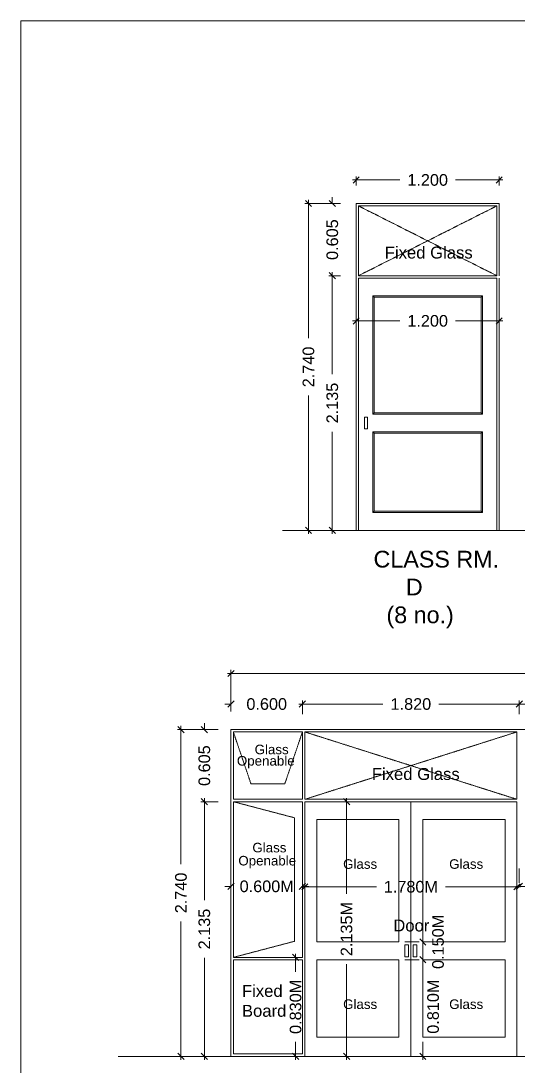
# Model space of a CAD drawing. Header units: metres. Extents: x 1545540 to 2027037, y 435419 to 693806.
# Drawn here: x 1553381 to 1557554, y 531784 to 540546 of the extents above; entities that cross this region are included whole.
import ezdxf

# ---------------------------------------------------------------- set-up
doc = ezdxf.new("R2010")
doc.units = ezdxf.units.M
doc.header["$LTSCALE"] = 1000
doc.header["$PDMODE"] = 35
doc.linetypes.add('ACAD_ISO02W100', pattern=[15, 12, -3])
doc.layers.get('Defpoints').update_dxf_attribs({"lineweight": 18})
doc.layers.add('dimen', color=1, linetype='Continuous')
doc.layers.add('text', color=7, linetype='Continuous')
for name, color, linetype, lineweight in [('FLOOR FINISH', 10, 'Continuous', 15), ('wall l', 7, 'Continuous', 20), ('Window n door', 150, 'Continuous', 15)]:
    doc.layers.add(name, color=color, linetype=linetype, lineweight=lineweight)
doc.styles.add('dim-stylus bt', font='arial.ttf')
doc.styles.add('L120', font='simplex.shx', dxfattribs={"height": 1})
doc.dimstyles.new('1      100 (big)', dxfattribs={"dimscale": 75, "dimtxt": 5, "dimasz": 3.5, "dimexe": 1.5, "dimexo": 2, "dimgap": 1, "dimtad": 0, "dimdec": 3, "dimlfac": 0.001, "dimzin": 0, "dimdsep": 46, "dimtxsty": 'dim-stylus bt', "dimblk": 'OBLIQUE', "dimcen": 0, "dimdle": 0.6, "dimclrd": 256, "dimclre": 7, "dimclrt": 256, "dimadec": 0, "dimazin": 0, "dimtfac": 0.7, "dimtdec": 3, "dimtofl": 0, "dimtmove": 1, "dimatfit": 3, "dimldrblk": 'OPEN90', "dimfxl": 0, "dimtolj": 1, "dimtzin": 0, "dimlwd": 15, "dimlwe": 15, "dimarcsym": 0})

# ---------------------------------------------------------------- blocks, each defined once
blk = doc.blocks.new('_Oblique')
at = {"color": 0, "linetype": 'ByBlock', "lineweight": -2}
blk.add_line((-0.5, -0.5), (0.5, 0.5), dxfattribs=at)
blk = doc.blocks.new('*D1019')
at = {"layer": 'Defpoints', "color": 0, "transparency": 16777216}
for p in [(1556215.1, 538409.7), (1555995.1, 536274.7), (1556195.1, 536274.7)]:
    blk.add_point(p, dxfattribs=at)
at = {"layer": 'dimen', "lineweight": 15, "transparency": 16777216}
for p, q in [((1555995.1, 538439.7), (1555995.1, 537582.9)), ((1555995.1, 536244.7), (1555995.1, 537101.5))]:
    blk.add_line(p, q, dxfattribs=at)
at = {"layer": 'dimen', "color": 7, "lineweight": 15, "transparency": 16777216}
for p, q in [((1556065.1, 538409.7), (1555965.1, 538409.7)), ((1556045.1, 536274.7), (1555965.1, 536274.7))]:
    blk.add_line(p, q, dxfattribs=at)
at = {"layer": 'dimen', "lineweight": 15, "transparency": 16777216, "xscale": 52.5, "yscale": 52.5, "zscale": 52.5}
for p, rotation in [((1555995.1, 538409.7), 90), ((1555995.1, 536274.7), 270)]:
    blk.add_blockref('_Oblique', p, dxfattribs=dict(at, rotation=rotation))
at = {"layer": 'dimen', "transparency": 16777216, "insert": (1555995.1, 537342.2), "char_height": 97.5, "attachment_point": 5, "rotation": 90, "style": 'dim-stylus bt'}
blk.add_mtext('\\A1;2.135', dxfattribs=at)
blk = doc.blocks.new('_Open90')
at = {"color": 0, "linetype": 'ByBlock', "lineweight": -2}
for p, q in [((0, 0), (-1, 0)), ((-0.5, 0.5), (0, 0)), ((0, 0), (-0.5, -0.5))]:
    blk.add_line(p, q, dxfattribs=at)
blk = doc.blocks.new('*D1020')
at = {"layer": 'Defpoints', "color": 0, "transparency": 16777216}
for p in [(1555995.1, 539014.7), (1556215.1, 539014.7), (1556215.1, 538409.7)]:
    blk.add_point(p, dxfattribs=at)
at = {"layer": 'dimen', "lineweight": 15, "transparency": 16777216}
for p, q in [((1555995.1, 539014.7), (1555995.1, 539067.2)), ((1555995.1, 538409.7), (1555995.1, 538357.2))]:
    blk.add_line(p, q, dxfattribs=at)
at = {"layer": 'dimen', "color": 7, "lineweight": 15, "transparency": 16777216}
for p, q in [((1556065.1, 539014.7), (1555965.1, 539014.7)), ((1556065.1, 538409.7), (1555965.1, 538409.7))]:
    blk.add_line(p, q, dxfattribs=at)
at = {"layer": 'dimen', "lineweight": 15, "transparency": 16777216, "xscale": 52.5, "yscale": 52.5, "zscale": 52.5}
for p, rotation in [((1555995.1, 539014.7), 270), ((1555995.1, 538409.7), 90)]:
    blk.add_blockref('_Oblique', p, dxfattribs=dict(at, rotation=rotation))
at = {"layer": 'dimen', "transparency": 16777216, "insert": (1555995.1, 538712.2), "char_height": 97.5, "attachment_point": 5, "rotation": 90, "style": 'dim-stylus bt'}
blk.add_mtext('\\A1;0.605 ', dxfattribs=at)
blk = doc.blocks.new('*D1021')
at = {"layer": 'Defpoints', "color": 0, "transparency": 16777216}
for p in [(1557395.1, 539212), (1556195.1, 539014.7), (1557395.1, 539014.7)]:
    blk.add_point(p, dxfattribs=at)
at = {"layer": 'dimen', "color": 7, "lineweight": 15, "transparency": 16777216}
for p, q in [((1556195.1, 539164.7), (1556195.1, 539242)), ((1557395.1, 539164.7), (1557395.1, 539242))]:
    blk.add_line(p, q, dxfattribs=at)
at = {"layer": 'dimen', "lineweight": 15, "transparency": 16777216}
for p, q in [((1556165.1, 539212), (1556560.4, 539212)), ((1557425.1, 539212), (1557029.9, 539212))]:
    blk.add_line(p, q, dxfattribs=at)
at = {"layer": 'dimen', "lineweight": 15, "transparency": 16777216, "xscale": 52.5, "yscale": 52.5, "zscale": 52.5, "rotation": 180}
blk.add_blockref('_Oblique', (1556195.1, 539212), dxfattribs=at)
at = {"layer": 'dimen', "lineweight": 15, "transparency": 16777216, "xscale": 52.5, "yscale": 52.5, "zscale": 52.5}
blk.add_blockref('_Oblique', (1557395.1, 539212), dxfattribs=at)
at = {"layer": 'dimen', "transparency": 16777216, "insert": (1556795.1, 539212), "char_height": 97.5, "attachment_point": 5, "style": 'dim-stylus bt'}
blk.add_mtext('\\A1;1.200 ', dxfattribs=at)
blk = doc.blocks.new('*D1022')
at = {"layer": 'Defpoints', "color": 0, "transparency": 16777216}
for p in [(1556195.1, 538409.7), (1557395.1, 538409.7), (1557395.1, 538030.6)]:
    blk.add_point(p, dxfattribs=at)
at = {"layer": 'dimen', "color": 7, "lineweight": 15, "transparency": 16777216}
for p, q in [((1556195.1, 538259.7), (1556195.1, 538000.6)), ((1557395.1, 538259.7), (1557395.1, 538000.6))]:
    blk.add_line(p, q, dxfattribs=at)
at = {"layer": 'dimen', "lineweight": 15, "transparency": 16777216}
for p, q in [((1556165.1, 538030.6), (1556560.4, 538030.6)), ((1557425.1, 538030.6), (1557029.9, 538030.6))]:
    blk.add_line(p, q, dxfattribs=at)
at = {"layer": 'dimen', "lineweight": 15, "transparency": 16777216, "xscale": 52.5, "yscale": 52.5, "zscale": 52.5, "rotation": 180}
blk.add_blockref('_Oblique', (1556195.1, 538030.6), dxfattribs=at)
at = {"layer": 'dimen', "lineweight": 15, "transparency": 16777216, "xscale": 52.5, "yscale": 52.5, "zscale": 52.5}
blk.add_blockref('_Oblique', (1557395.1, 538030.6), dxfattribs=at)
at = {"layer": 'dimen', "transparency": 16777216, "insert": (1556795.1, 538030.6), "char_height": 97.5, "attachment_point": 5, "style": 'dim-stylus bt'}
blk.add_mtext('\\A1;1.200 ', dxfattribs=at)
blk = doc.blocks.new('*D1023')
at = {"layer": 'Defpoints', "color": 0, "transparency": 16777216}
for p in [(1556195.1, 539014.7), (1555795.1, 536274.7), (1556195.1, 536274.7)]:
    blk.add_point(p, dxfattribs=at)
at = {"layer": 'dimen', "lineweight": 15, "transparency": 16777216}
for p, q in [((1555795.1, 539044.7), (1555795.1, 537884.8)), ((1555795.1, 536244.7), (1555795.1, 537404.5))]:
    blk.add_line(p, q, dxfattribs=at)
at = {"layer": 'dimen', "color": 7, "lineweight": 15, "transparency": 16777216}
for p, q in [((1556045.1, 539014.7), (1555765.1, 539014.7)), ((1556045.1, 536274.7), (1555765.1, 536274.7))]:
    blk.add_line(p, q, dxfattribs=at)
at = {"layer": 'dimen', "lineweight": 15, "transparency": 16777216, "xscale": 52.5, "yscale": 52.5, "zscale": 52.5}
for p, rotation in [((1555795.1, 539014.7), 90), ((1555795.1, 536274.7), 270)]:
    blk.add_blockref('_Oblique', p, dxfattribs=dict(at, rotation=rotation))
at = {"layer": 'dimen', "transparency": 16777216, "insert": (1555795.1, 537644.7), "char_height": 97.5, "attachment_point": 5, "rotation": 90, "style": 'dim-stylus bt'}
blk.add_mtext('\\A1;2.740 ', dxfattribs=at)
blk = doc.blocks.new('*D1029')
at = {"layer": 'Defpoints', "color": 0, "transparency": 16777216}
for p in [(1554921.3, 534605.1), (1555186, 534605.1), (1555186, 534000.1)]:
    blk.add_point(p, dxfattribs=at)
at = {"layer": 'dimen', "lineweight": 15, "transparency": 16777216}
for p, q in [((1554921.3, 534605.1), (1554921.3, 534657.6)), ((1554921.3, 534000.1), (1554921.3, 533947.6))]:
    blk.add_line(p, q, dxfattribs=at)
at = {"layer": 'dimen', "color": 7, "lineweight": 15, "transparency": 16777216}
for p, q in [((1555036, 534605.1), (1554891.3, 534605.1)), ((1555036, 534000.1), (1554891.3, 534000.1))]:
    blk.add_line(p, q, dxfattribs=at)
at = {"layer": 'dimen', "lineweight": 15, "transparency": 16777216, "xscale": 52.5, "yscale": 52.5, "zscale": 52.5}
for p, rotation in [((1554921.3, 534605.1), 270), ((1554921.3, 534000.1), 90)]:
    blk.add_blockref('_Oblique', p, dxfattribs=dict(at, rotation=rotation))
at = {"layer": 'dimen', "transparency": 16777216, "insert": (1554921.3, 534302.6), "char_height": 97.5, "attachment_point": 5, "rotation": 90, "style": 'dim-stylus bt'}
blk.add_mtext('\\A1;0.605', dxfattribs=at)
blk = doc.blocks.new('*D1030')
at = {"layer": 'Defpoints', "color": 0, "transparency": 16777216}
for p in [(1554921.3, 534000.1), (1555186, 534000.1), (1555166, 531865.4)]:
    blk.add_point(p, dxfattribs=at)
at = {"layer": 'dimen', "color": 7, "lineweight": 15, "transparency": 16777216}
for p, q in [((1555036, 534000.1), (1554891.3, 534000.1)), ((1555016, 531865.4), (1554891.3, 531865.4))]:
    blk.add_line(p, q, dxfattribs=at)
at = {"layer": 'dimen', "lineweight": 15, "transparency": 16777216}
for p, q in [((1554921.3, 534030.1), (1554921.3, 533173.4)), ((1554921.3, 531835.4), (1554921.3, 532692))]:
    blk.add_line(p, q, dxfattribs=at)
at = {"layer": 'dimen', "lineweight": 15, "transparency": 16777216, "xscale": 52.5, "yscale": 52.5, "zscale": 52.5}
for p, rotation in [((1554921.3, 534000.1), 90), ((1554921.3, 531865.4), 270)]:
    blk.add_blockref('_Oblique', p, dxfattribs=dict(at, rotation=rotation))
at = {"layer": 'dimen', "transparency": 16777216, "insert": (1554921.3, 532932.7), "char_height": 97.5, "attachment_point": 5, "rotation": 90, "style": 'dim-stylus bt'}
blk.add_mtext('\\A1;2.135 ', dxfattribs=at)
blk = doc.blocks.new('*D1031')
at = {"layer": 'Defpoints', "color": 0, "transparency": 16777216}
for p in [(1555166, 534605.1), (1554725.1, 531865.4), (1555166, 531865.4)]:
    blk.add_point(p, dxfattribs=at)
at = {"layer": 'dimen', "color": 7, "lineweight": 15, "transparency": 16777216}
for p, q in [((1555016, 534605.1), (1554695.1, 534605.1)), ((1555016, 531865.4), (1554695.1, 531865.4))]:
    blk.add_line(p, q, dxfattribs=at)
at = {"layer": 'dimen', "lineweight": 15, "transparency": 16777216}
for p, q in [((1554725.1, 534635.1), (1554725.1, 533475.4)), ((1554725.1, 531835.4), (1554725.1, 532995.1))]:
    blk.add_line(p, q, dxfattribs=at)
at = {"layer": 'dimen', "lineweight": 15, "transparency": 16777216, "xscale": 52.5, "yscale": 52.5, "zscale": 52.5}
for p, rotation in [((1554725.1, 534605.1), 90), ((1554725.1, 531865.4), 270)]:
    blk.add_blockref('_Oblique', p, dxfattribs=dict(at, rotation=rotation))
at = {"layer": 'dimen', "transparency": 16777216, "insert": (1554725.1, 533235.2), "char_height": 97.5, "attachment_point": 5, "rotation": 90, "style": 'dim-stylus bt'}
blk.add_mtext('\\A1;2.740', dxfattribs=at)
blk = doc.blocks.new('*D1032')
at = {"layer": 'Defpoints', "color": 0, "transparency": 16777216}
for p in [(1557564.4, 534818.4), (1555744.4, 534585.1), (1557564.4, 534585.1)]:
    blk.add_point(p, dxfattribs=at)
at = {"layer": 'dimen', "color": 7, "lineweight": 15, "transparency": 16777216}
for p, q in [((1555744.4, 534735.1), (1555744.4, 534848.4)), ((1557564.4, 534735.1), (1557564.4, 534848.4))]:
    blk.add_line(p, q, dxfattribs=at)
at = {"layer": 'dimen', "lineweight": 15, "transparency": 16777216}
for p, q in [((1555714.4, 534818.4), (1556419.6, 534818.4)), ((1557594.4, 534818.4), (1556889.1, 534818.4))]:
    blk.add_line(p, q, dxfattribs=at)
at = {"layer": 'dimen', "lineweight": 15, "transparency": 16777216, "xscale": 52.5, "yscale": 52.5, "zscale": 52.5, "rotation": 180}
blk.add_blockref('_Oblique', (1555744.4, 534818.4), dxfattribs=at)
at = {"layer": 'dimen', "lineweight": 15, "transparency": 16777216, "xscale": 52.5, "yscale": 52.5, "zscale": 52.5}
blk.add_blockref('_Oblique', (1557564.4, 534818.4), dxfattribs=at)
at = {"layer": 'dimen', "transparency": 16777216, "insert": (1556654.4, 534818.4), "char_height": 97.5, "attachment_point": 5, "style": 'dim-stylus bt'}
blk.add_mtext('\\A1;1.820 ', dxfattribs=at)
blk = doc.blocks.new('*D1033')
at = {"layer": 'Defpoints', "color": 0, "transparency": 16777216}
for p in [(1559524.2, 534818.4), (1559524.2, 534818.4), (1557564.4, 534585.1)]:
    blk.add_point(p, dxfattribs=at)
at = {"layer": 'dimen', "color": 7, "lineweight": 15, "transparency": 16777216}
for p, q in [((1559524.2, 534968.4), (1559524.2, 534848.4)), ((1557564.4, 534735.1), (1557564.4, 534848.4))]:
    blk.add_line(p, q, dxfattribs=at)
at = {"layer": 'dimen', "lineweight": 15, "transparency": 16777216}
for p, q in [((1557534.4, 534818.4), (1558309.5, 534818.4)), ((1559554.2, 534818.4), (1558779.1, 534818.4))]:
    blk.add_line(p, q, dxfattribs=at)
at = {"layer": 'dimen', "lineweight": 15, "transparency": 16777216, "xscale": 52.5, "yscale": 52.5, "zscale": 52.5, "rotation": 180}
blk.add_blockref('_Oblique', (1557564.4, 534818.4), dxfattribs=at)
at = {"layer": 'dimen', "lineweight": 15, "transparency": 16777216, "xscale": 52.5, "yscale": 52.5, "zscale": 52.5}
blk.add_blockref('_Oblique', (1559524.2, 534818.4), dxfattribs=at)
at = {"layer": 'dimen', "transparency": 16777216, "insert": (1558544.3, 534818.4), "char_height": 97.5, "attachment_point": 5, "style": 'dim-stylus bt'}
blk.add_mtext('\\A1;1.960 ', dxfattribs=at)
blk = doc.blocks.new('*D1034')
at = {"layer": 'Defpoints', "color": 0, "transparency": 16777216}
for p in [(1555144.4, 534818.4), (1555144.4, 534605.1), (1555744.4, 534585.1)]:
    blk.add_point(p, dxfattribs=at)
at = {"layer": 'dimen', "color": 7, "lineweight": 15, "transparency": 16777216}
for p, q in [((1555144.4, 534755.1), (1555144.4, 534848.4)), ((1555744.4, 534735.1), (1555744.4, 534848.4))]:
    blk.add_line(p, q, dxfattribs=at)
at = {"layer": 'dimen', "lineweight": 15, "transparency": 16777216}
for p, q in [((1555144.4, 534818.4), (1555091.9, 534818.4)), ((1555744.4, 534818.4), (1555796.9, 534818.4))]:
    blk.add_line(p, q, dxfattribs=at)
at = {"layer": 'dimen', "lineweight": 15, "transparency": 16777216, "xscale": 52.5, "yscale": 52.5, "zscale": 52.5}
blk.add_blockref('_Oblique', (1555144.4, 534818.4), dxfattribs=at)
at = {"layer": 'dimen', "lineweight": 15, "transparency": 16777216, "xscale": 52.5, "yscale": 52.5, "zscale": 52.5, "rotation": 180}
blk.add_blockref('_Oblique', (1555744.4, 534818.4), dxfattribs=at)
at = {"layer": 'dimen', "transparency": 16777216, "insert": (1555444.4, 534818.4), "char_height": 97.5, "attachment_point": 5, "style": 'dim-stylus bt'}
blk.add_mtext('\\A1;0.600 ', dxfattribs=at)
blk = doc.blocks.new('*D1035')
at = {"layer": 'Defpoints', "color": 0, "transparency": 16777216}
for p in [(1555144.4, 535074.7), (1555144.4, 534605.1), (1561944.4, 534605.1)]:
    blk.add_point(p, dxfattribs=at)
at = {"layer": 'dimen', "color": 7, "lineweight": 15, "transparency": 16777216}
for p, q in [((1555144.4, 534755.1), (1555144.4, 535104.7)), ((1561944.4, 534755.1), (1561944.4, 535104.7))]:
    blk.add_line(p, q, dxfattribs=at)
at = {"layer": 'dimen', "lineweight": 15, "transparency": 16777216}
for p, q in [((1555114.4, 535074.7), (1558304.8, 535074.7)), ((1561974.4, 535074.7), (1558784, 535074.7))]:
    blk.add_line(p, q, dxfattribs=at)
at = {"layer": 'dimen', "lineweight": 15, "transparency": 16777216, "xscale": 52.5, "yscale": 52.5, "zscale": 52.5, "rotation": 180}
blk.add_blockref('_Oblique', (1555144.4, 535074.7), dxfattribs=at)
at = {"layer": 'dimen', "lineweight": 15, "transparency": 16777216, "xscale": 52.5, "yscale": 52.5, "zscale": 52.5}
blk.add_blockref('_Oblique', (1561944.4, 535074.7), dxfattribs=at)
at = {"layer": 'dimen', "transparency": 16777216, "insert": (1558544.4, 535074.7), "char_height": 97.5, "attachment_point": 5, "style": 'dim-stylus bt'}
blk.add_mtext('\\A1;6.800 ', dxfattribs=at)
blk = doc.blocks.new('*D1037')
at = {"layer": 'Defpoints', "color": 0, "transparency": 16777216}
for p in [(1557564.4, 533290.1), (1557564.4, 533290.1), (1558544.3, 533290.1)]:
    blk.add_point(p, dxfattribs=at)
at = {"layer": 'dimen', "color": 7, "lineweight": 15, "transparency": 16777216}
for p, q in [((1557564.4, 533440.1), (1557564.4, 533320.1)), ((1558544.3, 533440.1), (1558544.3, 533320.1))]:
    blk.add_line(p, q, dxfattribs=at)
at = {"layer": 'dimen', "lineweight": 15, "transparency": 16777216}
for p, q in [((1557534.4, 533290.1), (1557760.2, 533290.1)), ((1558574.3, 533290.1), (1558348.5, 533290.1))]:
    blk.add_line(p, q, dxfattribs=at)
at = {"layer": 'dimen', "lineweight": 15, "transparency": 16777216, "xscale": 52.5, "yscale": 52.5, "zscale": 52.5, "rotation": 180}
blk.add_blockref('_Oblique', (1557564.4, 533290.1), dxfattribs=at)
at = {"layer": 'dimen', "lineweight": 15, "transparency": 16777216, "xscale": 52.5, "yscale": 52.5, "zscale": 52.5}
blk.add_blockref('_Oblique', (1558544.3, 533290.1), dxfattribs=at)
at = {"layer": 'dimen', "transparency": 16777216, "insert": (1558054.3, 533290.1), "char_height": 97.5, "attachment_point": 5, "style": 'dim-stylus bt'}
blk.add_mtext('\\A1;0.980M', dxfattribs=at)
blk = doc.blocks.new('*D1038')
at = {"layer": 'Defpoints', "color": 0, "transparency": 16777216}
for p in [(1555144.4, 533290.1), (1555744.4, 533290.1), (1555744.4, 533290.1)]:
    blk.add_point(p, dxfattribs=at)
at = {"layer": 'dimen', "color": 7, "lineweight": 15, "transparency": 16777216}
for p, q in [((1555144.4, 533440.1), (1555144.4, 533320.1)), ((1555744.4, 533440.1), (1555744.4, 533320.1))]:
    blk.add_line(p, q, dxfattribs=at)
at = {"layer": 'dimen', "lineweight": 15, "transparency": 16777216}
for p, q in [((1555144.4, 533290.1), (1555091.9, 533290.1)), ((1555744.4, 533290.1), (1555796.9, 533290.1))]:
    blk.add_line(p, q, dxfattribs=at)
at = {"layer": 'dimen', "lineweight": 15, "transparency": 16777216, "xscale": 52.5, "yscale": 52.5, "zscale": 52.5}
blk.add_blockref('_Oblique', (1555144.4, 533290.1), dxfattribs=at)
at = {"layer": 'dimen', "lineweight": 15, "transparency": 16777216, "xscale": 52.5, "yscale": 52.5, "zscale": 52.5, "rotation": 180}
blk.add_blockref('_Oblique', (1555744.4, 533290.1), dxfattribs=at)
at = {"layer": 'dimen', "transparency": 16777216, "insert": (1555444.4, 533290.1), "char_height": 97.5, "attachment_point": 5, "style": 'dim-stylus bt'}
blk.add_mtext('\\A1;0.600M', dxfattribs=at)
blk = doc.blocks.new('*D1039')
at = {"layer": 'Defpoints', "color": 0, "transparency": 16777216}
for p in [(1555764.4, 533286.8), (1557544.4, 533286.8), (1557544.4, 533286.8)]:
    blk.add_point(p, dxfattribs=at)
at = {"layer": 'dimen', "color": 7, "lineweight": 15, "transparency": 16777216}
for p, q in [((1555764.4, 533436.8), (1555764.4, 533316.8)), ((1557544.4, 533436.8), (1557544.4, 533316.8))]:
    blk.add_line(p, q, dxfattribs=at)
at = {"layer": 'dimen', "lineweight": 15, "transparency": 16777216}
for p, q in [((1555734.4, 533286.8), (1556364.8, 533286.8)), ((1557574.4, 533286.8), (1556944, 533286.8))]:
    blk.add_line(p, q, dxfattribs=at)
at = {"layer": 'dimen', "lineweight": 15, "transparency": 16777216, "xscale": 52.5, "yscale": 52.5, "zscale": 52.5, "rotation": 180}
blk.add_blockref('_Oblique', (1555764.4, 533286.8), dxfattribs=at)
at = {"layer": 'dimen', "lineweight": 15, "transparency": 16777216, "xscale": 52.5, "yscale": 52.5, "zscale": 52.5}
blk.add_blockref('_Oblique', (1557544.4, 533286.8), dxfattribs=at)
at = {"layer": 'dimen', "transparency": 16777216, "insert": (1556654.4, 533286.8), "char_height": 97.5, "attachment_point": 5, "style": 'dim-stylus bt'}
blk.add_mtext('\\A1;1.780M', dxfattribs=at)
blk = doc.blocks.new('*D1040')
at = {"layer": 'Defpoints', "color": 0, "transparency": 16777216}
for p in [(1556754.4, 532825.1), (1556754.4, 532675.1), (1556754.4, 532675.1)]:
    blk.add_point(p, dxfattribs=at)
at = {"layer": 'dimen', "color": 7, "lineweight": 15, "transparency": 16777216}
for p, q in [((1556604.4, 532825.1), (1556724.4, 532825.1)), ((1556604.4, 532675.1), (1556724.4, 532675.1))]:
    blk.add_line(p, q, dxfattribs=at)
at = {"layer": 'dimen', "lineweight": 15, "transparency": 16777216}
blk.add_line((1556754.4, 532855.1), (1556754.4, 532645.1), dxfattribs=at)
at = {"layer": 'dimen', "lineweight": 15, "transparency": 16777216, "xscale": 52.5, "yscale": 52.5, "zscale": 52.5}
for p, rotation in [((1556754.4, 532825.1), 90), ((1556754.4, 532675.1), 270)]:
    blk.add_blockref('_Oblique', p, dxfattribs=dict(at, rotation=rotation))
at = {"layer": 'dimen', "transparency": 16777216, "insert": (1556882.6, 532825.1), "char_height": 97.5, "attachment_point": 5, "rotation": 90, "style": 'dim-stylus bt'}
blk.add_mtext('\\A1;0.150M', dxfattribs=at)
blk = doc.blocks.new('*D1041')
at = {"layer": 'Defpoints', "color": 0, "transparency": 16777216}
for p in [(1556754.4, 532675.1), (1556754.4, 531865.4), (1556754.4, 531865.4)]:
    blk.add_point(p, dxfattribs=at)
at = {"layer": 'dimen', "color": 7, "lineweight": 15, "transparency": 16777216}
for p, q in [((1556604.4, 532675.1), (1556724.4, 532675.1)), ((1556604.4, 531865.4), (1556724.4, 531865.4))]:
    blk.add_line(p, q, dxfattribs=at)
at = {"layer": 'dimen', "lineweight": 15, "transparency": 16777216}
for p, q in [((1556754.4, 532705.1), (1556754.4, 532576.3)), ((1556754.4, 531835.4), (1556754.4, 531987.9))]:
    blk.add_line(p, q, dxfattribs=at)
at = {"layer": 'dimen', "lineweight": 15, "transparency": 16777216, "xscale": 52.5, "yscale": 52.5, "zscale": 52.5}
for p, rotation in [((1556754.4, 532675.1), 90), ((1556754.4, 531865.4), 270)]:
    blk.add_blockref('_Oblique', p, dxfattribs=dict(at, rotation=rotation))
at = {"layer": 'dimen', "transparency": 16777216, "insert": (1556841.1, 532282.1), "char_height": 97.5, "attachment_point": 5, "rotation": 90, "style": 'dim-stylus bt'}
blk.add_mtext('\\A1;0.810M', dxfattribs=at)
blk = doc.blocks.new('*D1042')
at = {"layer": 'Defpoints', "color": 0, "transparency": 16777216}
for p in [(1556114.6, 534000.1), (1556114.6, 531865.4), (1556114.6, 531865.4)]:
    blk.add_point(p, dxfattribs=at)
at = {"layer": 'dimen', "color": 7, "lineweight": 15, "transparency": 16777216}
for p, q in [((1555964.6, 534000.1), (1556084.6, 534000.1)), ((1555964.6, 531865.4), (1556084.6, 531865.4))]:
    blk.add_line(p, q, dxfattribs=at)
at = {"layer": 'dimen', "lineweight": 15, "transparency": 16777216}
for p, q in [((1556114.6, 534030.1), (1556114.6, 533227.7)), ((1556114.6, 531835.4), (1556114.6, 532637.7))]:
    blk.add_line(p, q, dxfattribs=at)
at = {"layer": 'dimen', "lineweight": 15, "transparency": 16777216, "xscale": 52.5, "yscale": 52.5, "zscale": 52.5}
for p, rotation in [((1556114.6, 534000.1), 90), ((1556114.6, 531865.4), 270)]:
    blk.add_blockref('_Oblique', p, dxfattribs=dict(at, rotation=rotation))
at = {"layer": 'dimen', "transparency": 16777216, "insert": (1556114.6, 532932.7), "char_height": 97.5, "attachment_point": 5, "rotation": 90, "style": 'dim-stylus bt'}
blk.add_mtext('\\A1;2.135M', dxfattribs=at)
blk = doc.blocks.new('*D1004')
at = {"layer": 'Defpoints', "color": 0, "transparency": 16777216}
for p in [(1555454.4, 532695.1), (1555454.4, 531865.4), (1555687, 531865.4)]:
    blk.add_point(p, dxfattribs=at)
at = {"layer": 'dimen', "color": 7, "lineweight": 15, "transparency": 16777216}
for p, q in [((1555604.4, 532695.1), (1555717, 532695.1)), ((1555604.4, 531865.4), (1555717, 531865.4))]:
    blk.add_line(p, q, dxfattribs=at)
at = {"layer": 'dimen', "lineweight": 15, "transparency": 16777216}
for p, q in [((1555687, 532725.1), (1555687, 532574.4)), ((1555687, 531835.4), (1555687, 531986.1))]:
    blk.add_line(p, q, dxfattribs=at)
at = {"layer": 'dimen', "lineweight": 15, "transparency": 16777216, "xscale": 52.5, "yscale": 52.5, "zscale": 52.5}
for p, rotation in [((1555687, 532695.1), 90), ((1555687, 531865.4), 270)]:
    blk.add_blockref('_Oblique', p, dxfattribs=dict(at, rotation=rotation))
at = {"layer": 'dimen', "transparency": 16777216, "insert": (1555687, 532280.2), "char_height": 97.5, "attachment_point": 5, "rotation": 90, "style": 'dim-stylus bt'}
blk.add_mtext('\\A1;0.830M', dxfattribs=at)

msp = doc.modelspace()

# ---------------------------------------------------------------- linework, layer by layer
at = {"layer": 'FLOOR FINISH', "ltscale": 0.05}
for p, q in [((1561264.8886, 536274.6735), (1555577.2484, 536274.6735)), ((1562755.7643, 531865.3649), (1554197.0616, 531865.3649))]:
    msp.add_line(p, q, dxfattribs=at)
at = {"layer": 'wall l', "ltscale": 0.05}
msp.add_lwpolyline([(1563895.518, 518187.0906), (1553381.3193, 518187.0906), (1553381.3193, 540545.713), (1563895.518, 540545.713)], close=True, dxfattribs=at)
at = {"layer": 'Window n door', "ltscale": 0.05}
for p, q in [((1557395.1318, 539014.6737), (1556195.1318, 539014.6737)), ((1556195.1318, 539014.6737), (1556195.1318, 536644.6736)), ((1556195.1318, 538409.6737), (1556195.1318, 538974.6737)), ((1557375.1318, 538994.6737), (1556215.1318, 538994.6737)), ((1556215.1318, 538409.6737), (1556215.1318, 538994.6737)), ((1557375.1318, 538409.6737), (1557375.1318, 538994.6737)), ((1557395.1318, 538409.6737), (1557395.1318, 539014.6737)), ((1556215.1318, 538409.6737), (1557375.1318, 538409.6737)), ((1556215.1318, 538389.6737), (1557375.1318, 538389.6737)), ((1556335.1318, 538239.6737), (1557255.1318, 538239.6737)), ((1556345.1318, 538229.6737), (1556335.1318, 538239.6737)), ((1556345.1318, 538229.6737), (1557245.1318, 538229.6737)), ((1557255.1318, 538239.6737), (1557245.1318, 538229.6737)), ((1556345.1318, 537259.6736), (1556335.1318, 537249.6736)), ((1557255.1318, 537249.6736), (1556335.1318, 537249.6736)), ((1557245.1318, 537259.6736), (1556345.1318, 537259.6736)), ((1557245.1318, 537259.6736), (1557255.1318, 537249.6736)), ((1557255.1318, 537099.6736), (1556335.1318, 537099.6736)), ((1556345.1318, 537089.6736), (1556335.1318, 537099.6736)), ((1557245.1318, 537089.6736), (1556345.1318, 537089.6736)), ((1557245.1318, 537089.6736), (1557255.1318, 537099.6736)), ((1556345.1318, 536434.6736), (1556335.1318, 536424.6736)), ((1556335.1318, 536424.6736), (1557255.1318, 536424.6736)), ((1556345.1318, 536434.6736), (1557245.1318, 536434.6736)), ((1557245.1318, 536434.6736), (1557255.1318, 536424.6736)), ((1556195.1318, 536274.6735), (1557395.1318, 536274.6735)), ((1558596.8654, 534605.0867), (1555144.3652, 534605.0867)), ((1555144.3652, 531865.3649), (1555144.3652, 534605.0867)), ((1555744.3652, 534585.0867), (1555164.3652, 534585.0867)), ((1555164.3652, 534020.0867), (1555164.3652, 534585.0867)), ((1555744.3652, 534585.0867), (1555744.3652, 534020.0867)), ((1555764.3652, 534585.0867), (1555764.3652, 534020.0867)), ((1557544.3654, 534585.0867), (1555764.3652, 534585.0867)), ((1557544.3654, 534585.0867), (1557544.3654, 534020.0867)), ((1555164.3652, 534020.0867), (1555744.3652, 534020.0867)), ((1555164.3652, 534000.0867), (1555744.3652, 534000.0867)), ((1555164.3652, 532695.0866), (1555164.3652, 534000.0867)), ((1555744.3652, 534000.0867), (1555744.3652, 532695.0866)), ((1555764.3652, 534020.0867), (1557544.3654, 534020.0867)), ((1555764.3652, 534000.0867), (1557544.3654, 534000.0867)), ((1555764.3652, 534000.0867), (1555764.3652, 531865.3649)), ((1556654.3653, 534000.0867), (1556654.3653, 531865.3649)), ((1557544.3654, 534000.0867), (1557544.3654, 531865.3649)), ((1555864.3652, 533850.0867), (1556554.3653, 533850.0867)), ((1556554.3653, 533850.0867), (1556554.3653, 532825.0866)), ((1556754.3653, 533850.0867), (1556754.3653, 532825.0866)), ((1556604.3653, 532800.0866), (1556604.3653, 532700.0866)), ((1556634.3653, 532800.0866), (1556634.3653, 532700.0866)), ((1556674.3653, 532800.0866), (1556674.3653, 532700.0866)), ((1556704.3653, 532800.0866), (1556704.3653, 532700.0866)), ((1555164.3652, 532695.0866), (1555744.3652, 532695.0866)), ((1555164.3652, 531885.3649), (1555164.3652, 532675.0866)), ((1555164.3652, 532675.0866), (1555744.3652, 532675.0866)), ((1555744.3652, 532675.0866), (1555744.3652, 531885.3649)), ((1556554.3653, 532675.0866), (1556554.3653, 532025.0865)), ((1556754.3653, 532675.0866), (1556754.3653, 532025.0865)), ((1555144.3652, 531865.3649), (1559544.235, 531865.3649)), ((1555164.3652, 531885.3649), (1555744.3652, 531885.3649))]:
    msp.add_line(p, q, dxfattribs=at)
at = {"layer": 'Window n door', "linetype": 'ACAD_ISO02W100', "ltscale": 0.0004}
for p, q in [((1557375.1318, 538994.6737), (1556215.1318, 538409.6737)), ((1556215.1318, 538994.6737), (1557375.1318, 538409.6737)), ((1555164.3652, 534585.0867), (1555312.5866, 534149.3103)), ((1555744.3652, 534585.0867), (1555596.1438, 534149.3103)), ((1555764.3652, 534585.0867), (1557544.3654, 534020.0867)), ((1557544.3654, 534585.0867), (1555764.3652, 534020.0867)), ((1555312.5866, 534149.3103), (1555596.1438, 534149.3103)), ((1555164.3652, 534000.0867), (1555678.3384, 533865.0975)), ((1555678.3384, 533865.0975), (1555678.3384, 532830.0758)), ((1555164.3652, 532695.0866), (1555678.3384, 532830.0758))]:
    msp.add_line(p, q, dxfattribs=at)
at = {"layer": 'Window n door', "ltscale": 0.05}
for points in [[(1556195.1318, 536274.6735), (1556195.1318, 538434.3953)], [(1556215.1318, 536274.6735), (1556215.1318, 538389.6737)], [(1557375.1318, 538389.6737), (1557375.1318, 536274.6735)], [(1557395.1318, 538389.6737), (1557395.1318, 536274.6735)], [(1556335.1318, 537249.6736), (1556335.1318, 538239.6737)], [(1556345.1318, 537259.6736), (1556345.1318, 538229.6737)], [(1557245.1318, 538229.6737), (1557245.1318, 537259.6736)], [(1557255.1318, 538239.6737), (1557255.1318, 537249.6736)], [(1556335.1318, 536424.6736), (1556335.1318, 537099.6736)], [(1556345.1318, 536434.6736), (1556345.1318, 537089.6736)], [(1557245.1318, 537089.6736), (1557245.1318, 536434.6736)], [(1557255.1318, 537099.6736), (1557255.1318, 536424.6736)], [(1555864.3652, 533850.0867), (1555864.3652, 532825.0866), (1556554.3653, 532825.0866)], [(1556754.3653, 532825.0866), (1557444.3654, 532825.0866), (1557444.3654, 533850.0867), (1556754.3653, 533850.0867)], [(1556604.3653, 532800.0866), (1556634.3653, 532800.0866)], [(1556674.3653, 532800.0866), (1556704.3653, 532800.0866)], [(1556554.3653, 532025.0865), (1555864.3652, 532025.0865), (1555864.3652, 532675.0866), (1556554.3653, 532675.0866)], [(1556604.3653, 532700.0866), (1556634.3653, 532700.0866)], [(1556674.3653, 532700.0866), (1556704.3653, 532700.0866)], [(1556754.3653, 532025.0865), (1557444.3654, 532025.0865), (1557444.3654, 532675.0866), (1556754.3653, 532675.0866)]]:
    msp.add_lwpolyline(points, dxfattribs=at)
msp.add_lwpolyline([(1556265.1318, 537224.6736), (1556290.1318, 537224.6736), (1556290.1318, 537124.6736), (1556265.1318, 537124.6736)], close=True, dxfattribs=at)

# ---------------------------------------------------------------- texts
at = {"layer": 'text', "width": 6841.770558, "attachment_point": 1, "rotation": 0.00000001, "style": 'L120'}
for s, insert, char_height in [('{\\fArial|b0|i0|c0|p34;Fixed Glass}', (1556435.4036, 538653.584), 100.000008), ('{\\fArial|b0|i0|c0|p34;CLASS RM.\\P     D \\P  (8 no.)}', (1556340.7534, 536103.4765), 140.000011), ('{\\fArial|b0|i0|c0|p34;Glass}', (1555343.0036, 534477.9986), 80.000006), ('{\\fArial|b0|i0|c0|p34;Openable}', (1555194.2243, 534382.9462), 80.000006), ('{\\fArial|b0|i0|c0|p34;Fixed Glass}', (1556326.6461, 534282.2535), 100.000008), ('{\\fArial|b0|i0|c0|p34;Glass}', (1555324.2883, 533655.3615), 80.000006), ('{\\fArial|b0|i0|c0|p34;Openable}', (1555206.4365, 533545.7529), 80.000006), ('{\\fArial|b0|i0|c0|p34;Glass}', (1556085.7761, 533517.6702), 80.000006), ('{\\fArial|b0|i0|c0|p34;Glass}', (1556975.7761, 533517.6702), 80.000006), ('{\\fArial|b0|i0|c0|p34;Door}', (1556506.6858, 533012.4591), 100.000008), ('{\\fArial|b0|i0|c0|p34;Fixed \\PBoard}', (1555236.55, 532463.8704), 100.000008), ('{\\fArial|b0|i0|c0|p34;Glass}', (1556085.7761, 532342.6701), 80.000006), ('{\\fArial|b0|i0|c0|p34;Glass}', (1556975.7761, 532342.6701), 80.000006)]:
    msp.add_mtext(s, dxfattribs=dict(at, insert=insert, char_height=char_height))

# ---------------------------------------------------------------- dimensions: what is measured, and where the dimension line sits
at = {"layer": 'dimen'}
for base, p1, p2, text, picture, middle in [((1557395.1318, 539212.0348), (1556195.1318, 539014.6737), (1557395.1318, 539014.6737), '1.200 ', '*D1021', (1556795.1318, 539212.0348)), ((1557395.1318, 538030.6227), (1556195.1318, 538409.6737), (1557395.1318, 538409.6737), '1.200 ', '*D1022', (1556795.1318, 538030.6227)), ((1555144.3652, 535074.7234), (1561944.3657, 534605.0867), (1555144.3652, 534605.0867), '6.800 ', '*D1035', (1558544.3654, 535074.7234)), ((1559524.235, 534818.3938), (1557564.3654, 534585.0867), (1559524.235, 534818.3938), '1.960 ', '*D1033', (1558544.3002, 534818.3938)), ((1555144.3652, 534818.3938), (1555744.3652, 534585.0867), (1555144.3652, 534605.0867), '0.600 ', '*D1034', (1555444.3652, 534818.3938)), ((1557564.3654, 534818.3938), (1555744.3652, 534585.0867), (1557564.3654, 534585.0867), '1.820 ', '*D1032', (1556654.3653, 534818.3938))]:
    dim = msp.add_linear_dim(base=base, p1=p1, p2=p2, text=text, dimstyle='1      100 (big)', override={"dimtxt": 1.3, "dimasz": 0.7, "dimexe": 0.4, "dimpost": 'M\\X', "dimdle": 0.4}, dxfattribs=at)
    dim.commit()
    dim.dimension.update_dxf_attribs({"geometry": picture, "text_midpoint": middle})
for base, p1, p2, text, picture, middle in [((1555795.1317, 536274.6735), (1556195.1318, 539014.6737), (1556195.1318, 536274.6735), '2.740 ', '*D1023', (1555795.1317, 537644.6736)), ((1555995.1317, 539014.6737), (1556215.1318, 538409.6737), (1556215.1318, 539014.6737), '0.605 ', '*D1020', (1555995.1317, 538712.1737)), ((1555995.1317, 536274.6735), (1556215.1318, 538409.6737), (1556195.1318, 536274.6735), '2.135', '*D1019', (1555995.1317, 537342.1736)), ((1554921.2576, 534605.0867), (1555185.968, 534000.0867), (1555185.968, 534605.0867), '0.605', '*D1029', (1554921.2576, 534302.5867)), ((1554725.0516, 531865.3649), (1555165.968, 534605.0867), (1555165.968, 531865.3649), '2.740', '*D1031', (1554725.0516, 533235.2258)), ((1554921.2576, 534000.0867), (1555165.968, 531865.3649), (1555185.968, 534000.0867), '2.135 ', '*D1030', (1554921.2576, 532932.7258))]:
    dim = msp.add_linear_dim(base=base, p1=p1, p2=p2, angle=90, text=text, dimstyle='1      100 (big)', override={"dimtxt": 1.3, "dimasz": 0.7, "dimexe": 0.4, "dimpost": 'M\\X', "dimdle": 0.4}, dxfattribs=at)
    dim.commit()
    dim.dimension.update_dxf_attribs({"geometry": picture, "text_midpoint": middle})
for base, p1, p2, picture, middle in [((1556114.6152, 531865.3649), (1556114.6152, 534000.0867), (1556114.6152, 531865.3649), '*D1042', (1556114.6152, 532932.7258)), ((1555686.9573, 531865.3649), (1555454.3652, 532695.0866), (1555454.3652, 531865.3649), '*D1004', (1555686.9573, 532280.2258))]:
    dim = msp.add_linear_dim(base=base, p1=p1, p2=p2, angle=90, dimstyle='1      100 (big)', override={"dimtxt": 1.3, "dimasz": 0.7, "dimexe": 0.4, "dimpost": 'M\\X', "dimdle": 0.4}, dxfattribs=at)
    dim.commit()
    dim.dimension.update_dxf_attribs({"geometry": picture, "text_midpoint": middle})
for base, p1, p2, picture, middle in [((1555744.3652, 533290.1226), (1555144.3652, 533290.1226), (1555744.3652, 533290.1226), '*D1038', (1555444.3652, 533290.1226)), ((1557544.3654, 533286.7892), (1555764.3652, 533286.7892), (1557544.3654, 533286.7892), '*D1039', (1556654.3653, 533286.7892)), ((1557564.3654, 533290.1226), (1558544.3002, 533290.1226), (1557564.3654, 533290.1226), '*D1037', (1558054.3328, 533290.1226))]:
    dim = msp.add_linear_dim(base=base, p1=p1, p2=p2, dimstyle='1      100 (big)', override={"dimtxt": 1.3, "dimasz": 0.7, "dimexe": 0.4, "dimpost": 'M\\X', "dimdle": 0.4}, dxfattribs=at)
    dim.commit()
    dim.dimension.update_dxf_attribs({"geometry": picture, "text_midpoint": middle})
for base, p1, p2, picture, middle in [((1556754.3653, 532675.0866), (1556754.3653, 532825.0866), (1556754.3653, 532675.0866), '*D1040', (1556882.5977, 532825.0866)), ((1556754.3653, 531865.3649), (1556754.3653, 532675.0866), (1556754.3653, 531865.3649), '*D1041', (1556841.0571, 532282.1246))]:
    dim = msp.add_linear_dim(base=base, p1=p1, p2=p2, angle=90, dimstyle='1      100 (big)', override={"dimtxt": 1.3, "dimasz": 0.7, "dimexe": 0.4, "dimpost": 'M\\X', "dimdle": 0.4}, dxfattribs=at)
    dim.commit()
    dim.dimension.update_dxf_attribs({"geometry": picture, "text_midpoint": middle, "dimtype": 160})

doc.saveas('drawing.dxf')
